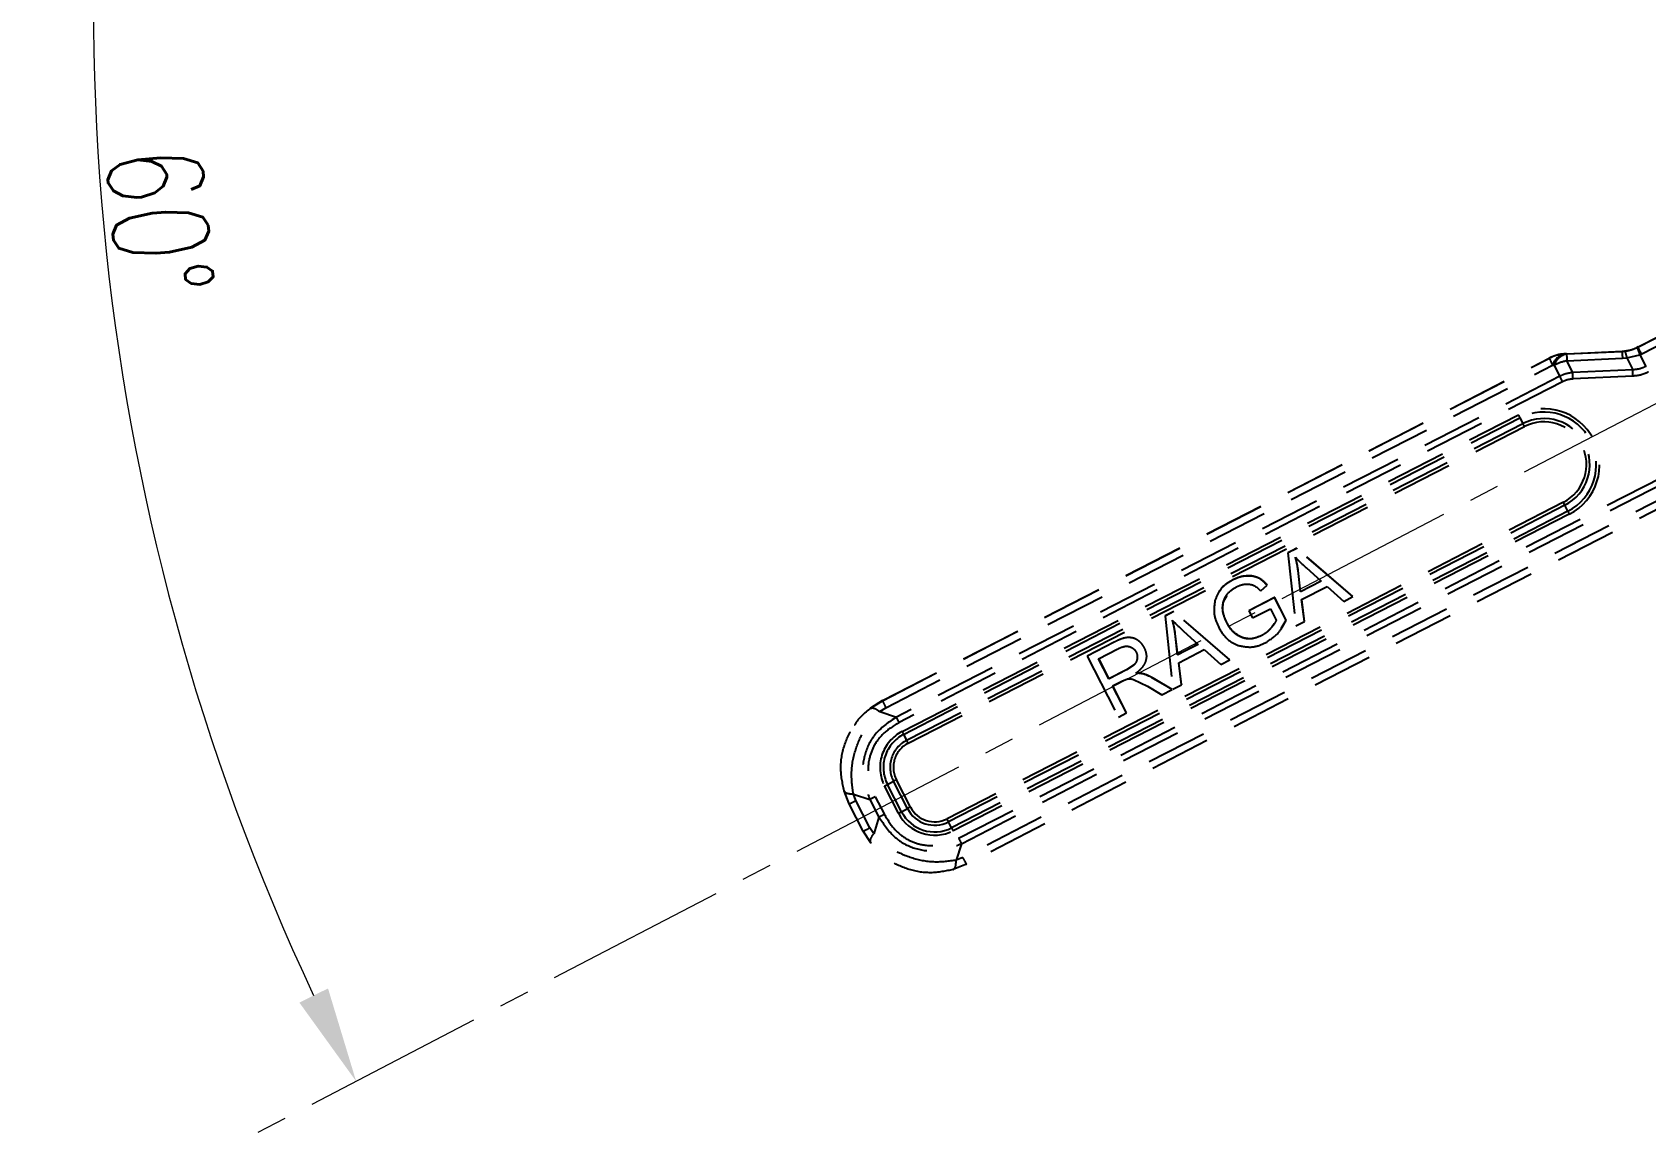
# Model space of a CAD drawing. Header units: millimetres. Extents: x 2312 to 3992, y 755 to 1943.
# Drawn here: x 3597.6 to 3766.3, y 1034.3 to 1149.3 of the extents above; entities that cross this region are included whole.
import ezdxf

# ---------------------------------------------------------------- set-up
doc = ezdxf.new("R2010")
doc.units = ezdxf.units.MM
doc.linetypes.add('CENTER2', pattern=[28.575, 19.05, -3.175, 3.175, -3.175])
doc.linetypes.add('HIDDEN', pattern=[9.525, 6.35, -3.175])
doc.layers.add('单点划线', color=1, linetype='CENTER2', lineweight=13)
doc.layers.add('标注', color=3, linetype='Continuous', lineweight=13)
doc.styles.add('SLDTEXTSTYLE1', font='txt.shx', dxfattribs={"width": 0.7, "bigfont": 'gbcbig.shx'})
doc.dimstyles.new('SLDDIMSTYLE12$2', dxfattribs={"dimtxt": 12, "dimasz": 10, "dimexe": 0, "dimexo": 0.0625, "dimgap": 0.875, "dimtad": 1, "dimdec": 1, "dimlfac": 1.8, "dimrnd": 1e-09, "dimzin": 12, "dimdsep": 46, "dimtxsty": 'SLDTEXTSTYLE1', "dimcen": 0.09, "dimdle": 8.16, "dimclrd": 3, "dimclre": 3, "dimadec": 0, "dimazin": 3, "dimtfac": 1, "dimtdec": 1, "dimtofl": 0, "dimtmove": 0, "dimatfit": 3, "dimfxl": 0, "dimfrac": 2, "dimtolj": 1, "dimlwd": 5, "dimlwe": 5, "dimarcsym": 0})

# ---------------------------------------------------------------- blocks, each defined once
blk = doc.blocks.new('*D42')
at = {"layer": 'Defpoints', "color": 0, "transparency": 16777216}
for p in [(3603.06, 1225.08), (3604.19, 1160.22), (3846.47, 1151.77), (3846.47, 1151.77), (3621.18, 1034.35)]:
    blk.add_point(p, dxfattribs=at)
at = {"layer": '标注', "color": 3, "linetype": 'Continuous', "lineweight": 5, "transparency": 16777216}
blk.add_arc((3846.47, 1151.77), 242.43, 165.602, 205.1646, dxfattribs=at)
at = {"layer": '标注', "color": 3, "transparency": 16777216}
for points in [[(3610.05, 1212.49), (3613.26, 1211.6), (3614.34, 1221.68)], [(3628.55, 1049.42), (3625.56, 1047.94), (3631.49, 1039.72)]]:
    blk.add_solid(points, dxfattribs=at)
at = {"layer": '标注', "color": 0, "transparency": 16777216, "insert": (3610.96, 1129.57), "char_height": 10, "attachment_point": 5, "rotation": 275.3833, "style": 'SLDTEXTSTYLE1'}
blk.add_mtext('\\A1;60%%D', dxfattribs=at)

msp = doc.modelspace()

# ---------------------------------------------------------------- linework, layer by layer
at = {"color": 7, "linetype": 'HIDDEN', "lineweight": 25}
for p, q in [((3765.435, 1116.417), (3772.406, 1119.997)), ((3765.447, 1116.435), (3772.419, 1120.015)), ((3765.787, 1115.686), (3772.758, 1119.265)), ((3765.448, 1116.435), (3765.375, 1116.399)), ((3765.375, 1116.399), (3765.447, 1116.435)), ((3765.435, 1116.417), (3765.447, 1116.435)), ((3686.487, 1079.476), (3756.174, 1115.259)), ((3686.499, 1079.494), (3756.186, 1115.277)), ((3686.838, 1078.744), (3756.525, 1114.527)), ((3756.174, 1115.259), (3756.186, 1115.277)), ((3756.525, 1114.527), (3756.703, 1114.535)), ((3757.28, 1113.376), (3756.703, 1114.535)), ((3757.984, 1115.722), (3757.806, 1115.713)), ((3757.811, 1115.696), (3757.824, 1115.714)), ((3757.811, 1115.696), (3757.988, 1115.704)), ((3757.824, 1115.714), (3758.002, 1115.723)), ((3757.988, 1115.704), (3763.797, 1115.979)), ((3758.002, 1115.723), (3763.81, 1115.999)), ((3758.008, 1114.989), (3763.817, 1115.265)), ((3758.625, 1113.752), (3758.008, 1114.989)), ((3763.797, 1115.979), (3763.81, 1115.999)), ((3763.81, 1115.999), (3764.035, 1116.016)), ((3763.817, 1115.265), (3764.266, 1115.299)), ((3764.266, 1115.299), (3765.642, 1115.613)), ((3764.266, 1115.299), (3764.889, 1114.05)), ((3765.642, 1115.613), (3765.787, 1115.686)), ((3765.642, 1115.613), (3766.253, 1114.387)), ((3757.28, 1113.376), (3687.947, 1077.775)), ((3764.889, 1114.05), (3758.625, 1113.752)), ((3764.918, 1113.387), (3758.655, 1113.09)), ((3757.571, 1112.804), (3688.237, 1077.203)), ((3688.538, 1076.268), (3752.941, 1109.337)), ((3688.697, 1075.961), (3753.1, 1109.031)), ((3689.02, 1075.355), (3753.423, 1108.425)), ((3689.18, 1075.049), (3753.583, 1108.118)), ((3694.45, 1065.105), (3778.41, 1108.217)), ((3753.1, 1109.031), (3753.423, 1108.425)), ((3694.744, 1064.538), (3778.704, 1107.65)), ((3779.336, 1106.456), (3694.878, 1063.088)), ((3779.716, 1105.764), (3695.258, 1062.397)), ((3757.644, 1100.21), (3693.241, 1067.14)), ((3757.801, 1099.9), (3693.398, 1066.83)), ((3758.111, 1099.273), (3757.801, 1099.9)), ((3758.111, 1099.273), (3693.708, 1066.204)), ((3758.268, 1098.964), (3693.865, 1065.894)), ((3729.777, 1095.385), (3728.87, 1094.919)), ((3728.879, 1094.933), (3728.87, 1094.919)), ((3728.87, 1094.919), (3729.696, 1087.295)), ((3729.787, 1095.399), (3728.879, 1094.933)), ((3729.787, 1095.399), (3729.777, 1095.385)), ((3735.645, 1090.349), (3729.777, 1095.385)), ((3735.654, 1090.362), (3729.787, 1095.399)), ((3729.938, 1093.095), (3729.929, 1093.082)), ((3730.184, 1090.854), (3729.929, 1093.082)), ((3730.193, 1090.867), (3729.938, 1093.095)), ((3730.775, 1093.379), (3732.346, 1091.964)), ((3721.677, 1090.906), (3721.667, 1090.892)), ((3723.12, 1092.108), (3723.111, 1092.094)), ((3725.059, 1092.519), (3725.049, 1092.506)), ((3726.029, 1090.942), (3726.684, 1091.547)), ((3726.693, 1091.561), (3726.684, 1091.547)), ((3732.346, 1091.964), (3730.184, 1090.854)), ((3732.34, 1091.969), (3730.193, 1090.867)), ((3730.298, 1090.045), (3732.955, 1091.409)), ((3732.955, 1091.409), (3734.694, 1089.861)), ((3722.135, 1089.836), (3722.125, 1089.823)), ((3722.135, 1089.836), (3722.509, 1090.49)), ((3727.469, 1090.255), (3724.777, 1088.873)), ((3727.478, 1090.268), (3724.786, 1088.886)), ((3727.478, 1090.268), (3727.469, 1090.255)), ((3728.679, 1087.897), (3727.469, 1090.255)), ((3728.689, 1087.911), (3727.478, 1090.268)), ((3730.193, 1090.867), (3730.184, 1090.854)), ((3730.587, 1087.752), (3730.298, 1090.045)), ((3730.596, 1087.765), (3730.308, 1090.05)), ((3734.694, 1089.861), (3735.645, 1090.349)), ((3735.654, 1090.362), (3735.645, 1090.349)), ((3716.93, 1088.788), (3716.022, 1088.322)), ((3716.032, 1088.336), (3716.022, 1088.322)), ((3716.022, 1088.322), (3716.849, 1080.698)), ((3716.939, 1088.802), (3716.032, 1088.336)), ((3716.939, 1088.802), (3716.93, 1088.788)), ((3722.797, 1083.752), (3716.93, 1088.788)), ((3722.806, 1083.765), (3716.939, 1088.802)), ((3722.472, 1087.654), (3722.463, 1087.641)), ((3724.786, 1088.886), (3724.777, 1088.873)), ((3724.777, 1088.873), (3725.16, 1088.126)), ((3725.16, 1088.126), (3727.027, 1089.084)), ((3727.027, 1089.084), (3727.638, 1087.895)), ((3728.143, 1087.016), (3728.689, 1087.911)), ((3728.689, 1087.911), (3728.679, 1087.897)), ((3729.696, 1087.295), (3730.587, 1087.752)), ((3730.596, 1087.765), (3730.587, 1087.752)), ((3711.756, 1086.031), (3711.747, 1086.017)), ((3717.09, 1086.498), (3717.081, 1086.485)), ((3717.337, 1084.257), (3717.081, 1086.485)), ((3717.346, 1084.27), (3717.09, 1086.498)), ((3717.927, 1086.782), (3719.499, 1085.367)), ((3724.062, 1086.082), (3724.053, 1086.069)), ((3726.137, 1086.298), (3726.127, 1086.285)), ((3727.171, 1087.159), (3727.162, 1087.145)), ((3727.424, 1087.505), (3727.171, 1087.159)), ((3728.17, 1086.98), (3728.18, 1086.994)), ((3710.697, 1085.583), (3707.879, 1084.136)), ((3710.706, 1085.596), (3707.888, 1084.149)), ((3709.081, 1083.869), (3711.091, 1084.901)), ((3710.706, 1085.596), (3710.697, 1085.583)), ((3719.499, 1085.367), (3717.337, 1084.257)), ((3717.346, 1084.27), (3717.337, 1084.257)), ((3719.493, 1085.372), (3717.346, 1084.27)), ((3717.45, 1083.448), (3720.107, 1084.812)), ((3720.107, 1084.812), (3721.846, 1083.264)), ((3707.888, 1084.149), (3707.879, 1084.136)), ((3707.879, 1084.136), (3711.15, 1077.766)), ((3710.162, 1081.763), (3709.081, 1083.869)), ((3710.171, 1081.777), (3709.093, 1083.876)), ((3711.977, 1082.695), (3710.162, 1081.763)), ((3711.986, 1082.709), (3710.171, 1081.777)), ((3712.791, 1083.237), (3711.977, 1082.695)), ((3711.986, 1082.709), (3711.977, 1082.695)), ((3713.781, 1083.141), (3713.79, 1083.154)), ((3717.739, 1081.155), (3717.45, 1083.448)), ((3717.748, 1081.168), (3717.46, 1083.453)), ((3721.846, 1083.264), (3722.797, 1083.752)), ((3722.806, 1083.765), (3722.797, 1083.752)), ((3710.171, 1081.777), (3710.162, 1081.763)), ((3710.539, 1081.029), (3711.52, 1081.533)), ((3711.993, 1078.199), (3710.539, 1081.029)), ((3712.002, 1078.212), (3710.551, 1081.036)), ((3711.52, 1081.533), (3712.092, 1081.764)), ((3712.738, 1081.702), (3714.176, 1080.999)), ((3714.176, 1080.999), (3715.7, 1080.103)), ((3714.766, 1081.826), (3714.756, 1081.813)), ((3716.76, 1080.647), (3714.756, 1081.813)), ((3716.769, 1080.66), (3714.766, 1081.826)), ((3716.849, 1080.698), (3717.739, 1081.155)), ((3717.748, 1081.168), (3717.739, 1081.155)), ((3685.245, 1078.686), (3686.487, 1079.476)), ((3686.499, 1079.494), (3685.258, 1078.705)), ((3686.499, 1079.494), (3686.487, 1079.476)), ((3715.7, 1080.103), (3716.76, 1080.647)), ((3716.769, 1080.66), (3716.76, 1080.647)), ((3686.217, 1078.349), (3686.838, 1078.744)), ((3686.217, 1078.349), (3687.947, 1077.775)), ((3711.15, 1077.766), (3711.993, 1078.199)), ((3712.002, 1078.212), (3711.993, 1078.199)), ((3683.576, 1076.932), (3683.559, 1076.908)), ((3688.697, 1075.961), (3689.02, 1075.355)), ((3687.016, 1070.732), (3687.639, 1071.058)), ((3688.478, 1067.885), (3687.016, 1070.732)), ((3689.101, 1068.211), (3687.639, 1071.058)), ((3689.41, 1068.371), (3687.949, 1071.218)), ((3683.024, 1068.705), (3682.475, 1070.069)), ((3683.447, 1069.732), (3685.177, 1069.158)), ((3683.722, 1069.051), (3683.447, 1069.732)), ((3685.184, 1066.204), (3683.722, 1069.051)), ((3685.177, 1069.158), (3686.127, 1067.308)), ((3685.745, 1069.448), (3686.695, 1067.598)), ((3688.169, 1067.725), (3686.707, 1070.572)), ((3684.486, 1065.859), (3683.024, 1068.705)), ((3686.127, 1067.308), (3685.578, 1065.583)), ((3688.478, 1067.885), (3689.101, 1068.211)), ((3685.275, 1064.617), (3684.486, 1065.859)), ((3685.578, 1065.583), (3685.184, 1066.204)), ((3693.708, 1066.204), (3693.398, 1066.83)), ((3694.744, 1064.538), (3694.195, 1062.813)), ((3695.257, 1062.396), (3693.892, 1061.847)), ((3694.878, 1063.088), (3694.195, 1062.813))]:
    msp.add_line(p, q, dxfattribs=at)
for centre, radius, start, end in [((3776.032, 1121.059), 11.569, 203.65317, 207.67445), ((3758.001, 1111.701), 4, 92.71551, 117.17948), ((3766.771, 1119.9), 11.569, 203.65323, 207.67441), ((3758.013, 1111.719), 4, 92.71551, 117.17948), ((3758.164, 1114.017), 1.716, 101.84245, 162.69532), ((3758.341, 1114.025), 1.716, 101.84237, 162.69509), ((3758.961, 1110.149), 4.933, 101.13017, 117.24213), ((3772.216, 1115.744), 14.228, 180.16327, 183.04177), ((3778.024, 1116.02), 14.227, 180.16315, 183.04177), ((3755.604, 1104.15), 5.831, 297.1833, 117.18084), ((3755.605, 1104.152), 5.484, 297.18322, 117.18092), ((3776.045, 1121.16), 25.954, 207.09803, 207.86067), ((3755.612, 1104.162), 4.792, 297.18337, 117.18077), ((3730.478, 1096.296), 25.954, 27.09803, 27.86067), ((3755.613, 1104.164), 4.445, 297.18339, 117.18075), ((3734.165, 1088.11), 26.413, 26.50967, 27.26321), ((3781.745, 1111.062), 26.411, 206.50963, 207.26319), ((3690.47, 1072.504), 4.231, 117.18001, 207.18331), ((3690.471, 1072.506), 3.884, 117.18001, 207.18331), ((3711.642, 1088.09), 25.953, 207.09805, 207.86068), ((3690.478, 1072.516), 3.191, 117.18001, 207.18331), ((3690.479, 1072.518), 2.845, 117.18001, 207.18331), ((3666.075, 1063.226), 25.954, 27.09803, 27.86065), ((3664.017, 1114.841), 49.745, 297.13687, 297.5379), ((3710.64, 1026.946), 49.748, 117.13686, 117.53788), ((3665.479, 1111.994), 49.745, 297.13687, 297.5379), ((3691.932, 1069.658), 4.231, 207.18167, 297.17837), ((3691.934, 1069.66), 3.885, 207.18159, 297.1784), ((3712.101, 1024.1), 49.748, 117.13686, 117.53788), ((3691.94, 1069.669), 3.192, 207.18159, 297.17841), ((3691.942, 1069.671), 2.845, 207.1814, 297.1785), ((3669.763, 1055.041), 26.412, 26.50966, 27.2632), ((3717.343, 1077.993), 26.412, 206.50966, 207.26321)]:
    msp.add_arc(centre, radius, start, end, dxfattribs=at)
for points, knots in [([(3764.022, 1115.996), (3764.256, 1116.032), (3764.718, 1116.101), (3765.15, 1116.289), (3765.363, 1116.381)], [0, 0, 0, 0, 0.5083155, 1, 1, 1, 1]), ([(3764.035, 1116.016), (3764.269, 1116.05), (3764.73, 1116.119), (3765.162, 1116.306), (3765.375, 1116.399)], [0, 0, 0, 0, 0.50800634, 1, 1, 1, 1]), ([(3765.363, 1116.381), (3765.376, 1116.388), (3765.4, 1116.4), (3765.425, 1116.412), (3765.435, 1116.417)], [0, 0, 0, 0, 0.5601455, 1, 1, 1, 1]), ([(3765.363, 1116.381), (3765.366, 1116.34), (3765.371, 1116.258), (3765.552, 1115.828), (3765.642, 1115.613)], [0, 0, 0, 0, 0.5, 1, 1, 1, 1]), ([(3763.797, 1115.979), (3763.839, 1115.982), (3763.914, 1115.986), (3763.989, 1115.993), (3764.022, 1115.996)], [0, 0, 0, 0, 0.5576718, 1, 1, 1, 1]), ([(3764.022, 1115.996), (3764.056, 1115.965), (3764.123, 1115.903), (3764.219, 1115.5), (3764.266, 1115.299)], [0, 0, 0, 0, 0.5008043, 1, 1, 1, 1]), ([(3758.625, 1113.752), (3758.389, 1113.723), (3757.922, 1113.665), (3757.493, 1113.472), (3757.28, 1113.376)], [0, 0, 0, 0, 0.50495342, 1, 1, 1, 1]), ([(3758.655, 1113.09), (3758.441, 1113.067), (3758.064, 1113.028), (3757.72, 1112.872), (3757.571, 1112.804)], [0, 0, 0, 0, 0.56777287, 1, 1, 1, 1]), ([(3766.253, 1114.387), (3766.039, 1114.293), (3765.604, 1114.102), (3765.13, 1114.067), (3764.889, 1114.05)], [0, 0, 0, 0, 0.4914989, 1, 1, 1, 1]), ([(3766.544, 1113.815), (3766.29, 1113.702), (3765.771, 1113.471), (3765.206, 1113.415), (3764.918, 1113.387)], [0, 0, 0, 0, 0.4902935, 1, 1, 1, 1]), ([(3729.639, 1094.469), (3729.819, 1094.287), (3730.188, 1093.913), (3730.576, 1093.56), (3730.775, 1093.379)], [0, 0, 0, 0, 0.4886908, 1, 1, 1, 1]), ([(3729.929, 1093.082), (3729.892, 1093.336), (3729.823, 1093.804), (3729.697, 1094.26), (3729.639, 1094.469)], [0, 0, 0, 0, 0.54195929, 1, 1, 1, 1]), ([(3729.938, 1093.095), (3729.901, 1093.349), (3729.832, 1093.818), (3729.706, 1094.274), (3729.648, 1094.483)], [0, 0, 0, 0, 0.5419593, 1, 1, 1, 1]), ([(3723.111, 1092.094), (3722.851, 1091.944), (3722.355, 1091.658), (3721.637, 1090.969), (3721.387, 1090.333), (3721.237, 1089.952)], [0, 0, 0, 0, 0.308178, 0.5862676, 1, 1, 1, 1]), ([(3723.12, 1092.108), (3722.865, 1091.954), (3722.378, 1091.663), (3721.868, 1091.246), (3721.73, 1090.945), (3721.705, 1090.892)], [0, 0, 0, 0, 0.4764978, 0.9064737, 1, 1, 1, 1]), ([(3722.125, 1089.823), (3722.181, 1089.983), (3722.292, 1090.305), (3722.706, 1090.896), (3723.17, 1091.184), (3723.488, 1091.382)], [0, 0, 0, 0, 0.2394886, 0.4785859, 1, 1, 1, 1]), ([(3725.049, 1092.506), (3724.689, 1092.508), (3724.012, 1092.511), (3723.398, 1092.227), (3723.111, 1092.094)], [0, 0, 0, 0, 0.5318982, 1, 1, 1, 1]), ([(3725.059, 1092.519), (3724.698, 1092.521), (3724.021, 1092.524), (3723.408, 1092.24), (3723.12, 1092.108)], [0, 0, 0, 0, 0.53189815, 1, 1, 1, 1]), ([(3723.488, 1091.382), (3723.704, 1091.478), (3724.126, 1091.665), (3724.587, 1091.657), (3724.812, 1091.653)], [0, 0, 0, 0, 0.512975, 1, 1, 1, 1]), ([(3724.812, 1091.653), (3724.922, 1091.634), (3725.144, 1091.597), (3725.586, 1091.392), (3725.848, 1091.126), (3726.029, 1090.942)], [0, 0, 0, 0, 0.23103556, 0.46846759, 1, 1, 1, 1]), ([(3726.684, 1091.547), (3726.417, 1091.826), (3725.959, 1092.304), (3725.318, 1092.446), (3725.049, 1092.506)], [0, 0, 0, 0, 0.5814657, 1, 1, 1, 1]), ([(3726.693, 1091.561), (3726.427, 1091.839), (3725.968, 1092.318), (3725.327, 1092.46), (3725.059, 1092.519)], [0, 0, 0, 0, 0.5814657, 1, 1, 1, 1]), ([(3721.237, 1089.952), (3721.169, 1089.428), (3721.041, 1088.452), (3721.441, 1087.558), (3721.626, 1087.145)], [0, 0, 0, 0, 0.5381648, 1, 1, 1, 1]), ([(3722.463, 1087.641), (3722.302, 1088.013), (3722.07, 1088.55), (3722.02, 1089.31), (3722.091, 1089.654), (3722.125, 1089.823)], [0, 0, 0, 0, 0.5344662, 0.7714045, 1, 1, 1, 1]), ([(3722.472, 1087.654), (3722.286, 1088.071), (3721.973, 1088.774), (3722.088, 1089.528), (3722.135, 1089.836)], [0, 0, 0, 0, 0.5921782, 1, 1, 1, 1]), ([(3716.791, 1087.872), (3716.971, 1087.69), (3717.34, 1087.316), (3717.729, 1086.963), (3717.927, 1086.782)], [0, 0, 0, 0, 0.4886907, 1, 1, 1, 1]), ([(3717.081, 1086.485), (3717.044, 1086.739), (3716.975, 1087.207), (3716.849, 1087.663), (3716.791, 1087.872)], [0, 0, 0, 0, 0.5419592, 1, 1, 1, 1]), ([(3717.09, 1086.498), (3717.053, 1086.752), (3716.985, 1087.221), (3716.858, 1087.677), (3716.8, 1087.886)], [0, 0, 0, 0, 0.5419592, 1, 1, 1, 1]), ([(3724.053, 1086.069), (3723.895, 1086.14), (3723.573, 1086.284), (3722.979, 1086.777), (3722.674, 1087.286), (3722.463, 1087.641)], [0, 0, 0, 0, 0.2264152, 0.4626215, 1, 1, 1, 1]), ([(3724.062, 1086.082), (3723.71, 1086.279), (3723.033, 1086.656), (3722.654, 1087.331), (3722.472, 1087.654)], [0, 0, 0, 0, 0.520635, 1, 1, 1, 1]), ([(3726.55, 1085.547), (3727.045, 1085.876), (3727.957, 1086.481), (3728.453, 1087.453), (3728.679, 1087.897)], [0, 0, 0, 0, 0.5424178, 1, 1, 1, 1]), ([(3727.638, 1087.895), (3727.593, 1087.798), (3727.468, 1087.527), (3727.281, 1087.294), (3727.162, 1087.145)], [0, 0, 0, 0, 0.3598376, 1, 1, 1, 1]), ([(3711.747, 1086.017), (3711.57, 1085.959), (3711.209, 1085.841), (3710.87, 1085.67), (3710.697, 1085.583)], [0, 0, 0, 0, 0.4889255, 1, 1, 1, 1]), ([(3711.756, 1086.031), (3711.58, 1085.973), (3711.219, 1085.854), (3710.88, 1085.683), (3710.706, 1085.596)], [0, 0, 0, 0, 0.4889255, 1, 1, 1, 1]), ([(3712.534, 1086.052), (3712.387, 1086.068), (3712.122, 1086.096), (3711.862, 1086.042), (3711.747, 1086.017)], [0, 0, 0, 0, 0.5575462, 1, 1, 1, 1]), ([(3713.287, 1085.711), (3713.154, 1085.803), (3712.923, 1085.963), (3712.65, 1086.025), (3712.534, 1086.052)], [0, 0, 0, 0, 0.5738958, 1, 1, 1, 1]), ([(3721.626, 1087.145), (3721.927, 1086.651), (3722.449, 1085.8), (3723.352, 1085.398), (3723.733, 1085.23)], [0, 0, 0, 0, 0.5794862, 1, 1, 1, 1]), ([(3726.127, 1086.285), (3725.776, 1086.138), (3725.267, 1085.925), (3724.54, 1085.925), (3724.215, 1086.021), (3724.053, 1086.069)], [0, 0, 0, 0, 0.5264104, 0.7642346, 1, 1, 1, 1]), ([(3726.137, 1086.298), (3725.741, 1086.13), (3725.064, 1085.841), (3724.357, 1086.011), (3724.062, 1086.082)], [0, 0, 0, 0, 0.5837878, 1, 1, 1, 1]), ([(3727.162, 1087.145), (3727.012, 1086.973), (3726.715, 1086.629), (3726.323, 1086.399), (3726.127, 1086.285)], [0, 0, 0, 0, 0.5020846, 1, 1, 1, 1]), ([(3727.171, 1087.159), (3727.002, 1086.966), (3726.702, 1086.624), (3726.309, 1086.398), (3726.137, 1086.298)], [0, 0, 0, 0, 0.5618251, 1, 1, 1, 1]), ([(3711.091, 1084.901), (3711.302, 1084.998), (3711.608, 1085.137), (3712.037, 1085.193), (3712.228, 1085.15), (3712.317, 1085.131)], [0, 0, 0, 0, 0.5431864, 0.7867589, 1, 1, 1, 1]), ([(3712.317, 1085.131), (3712.46, 1085.068), (3712.671, 1084.977), (3712.885, 1084.757), (3712.96, 1084.629), (3712.998, 1084.564)], [0, 0, 0, 0, 0.508701, 0.7517829, 1, 1, 1, 1]), ([(3712.965, 1082.352), (3713.15, 1082.495), (3713.493, 1082.76), (3713.878, 1083.242), (3714.105, 1083.783), (3714.124, 1084.409), (3713.954, 1084.805), (3713.864, 1085.014)], [0, 0, 0, 0, 0.2248507, 0.4169148, 0.5876668, 0.7832367, 1, 1, 1, 1]), ([(3712.998, 1084.564), (3713.046, 1084.45), (3713.141, 1084.224), (3713.119, 1083.98), (3713.108, 1083.858)], [0, 0, 0, 0, 0.5017512, 1, 1, 1, 1]), ([(3713.864, 1085.014), (3713.776, 1085.163), (3713.62, 1085.426), (3713.388, 1085.625), (3713.287, 1085.711)], [0, 0, 0, 0, 0.5655054, 1, 1, 1, 1]), ([(3723.733, 1085.23), (3724.256, 1085.136), (3725.232, 1084.961), (3726.133, 1085.362), (3726.55, 1085.547)], [0, 0, 0, 0, 0.53725916, 1, 1, 1, 1]), ([(3713.108, 1083.858), (3713.08, 1083.742), (3713.023, 1083.51), (3712.868, 1083.328), (3712.791, 1083.237)], [0, 0, 0, 0, 0.50112496, 1, 1, 1, 1]), ([(3712.092, 1081.764), (3712.183, 1081.772), (3712.401, 1081.79), (3712.613, 1081.734), (3712.738, 1081.702)], [0, 0, 0, 0, 0.4142729, 1, 1, 1, 1]), ([(3714.756, 1081.813), (3714.402, 1082.009), (3713.839, 1082.32), (3713.202, 1082.344), (3712.965, 1082.352)], [0, 0, 0, 0, 0.628575, 1, 1, 1, 1]), ([(3714.766, 1081.826), (3714.412, 1082.022), (3713.848, 1082.334), (3713.211, 1082.357), (3712.974, 1082.366)], [0, 0, 0, 0, 0.628575, 1, 1, 1, 1]), ([(3682.475, 1070.069), (3682.312, 1070.858), (3681.986, 1072.429), (3682.42, 1074.837), (3683.47, 1077.048), (3684.652, 1078.138), (3685.245, 1078.686)], [0, 0, 0, 0, 0.2509207, 0.5000162, 0.7490448, 1, 1, 1, 1]), ([(3683.447, 1069.732), (3683.342, 1070.501), (3683.133, 1072.032), (3683.615, 1074.423), (3684.617, 1076.65), (3685.682, 1077.781), (3686.217, 1078.349)], [0, 0, 0, 0, 0.2509209, 0.5000162, 0.7490448, 1, 1, 1, 1]), ([(3685.258, 1078.705), (3684.611, 1078.196), (3683.951, 1077.676), (3683.589, 1076.942), (3683.582, 1076.928)], [0, 0, 0, 0, 0.9811751, 1, 1, 1, 1]), ([(3687.947, 1077.775), (3687.187, 1077.263), (3685.78, 1076.314), (3684.572, 1074.095), (3684.27, 1071.594), (3684.86, 1070.01), (3685.177, 1069.158)], [0, 0, 0, 0, 0.2702915, 0.5008839, 0.7316205, 1, 1, 1, 1]), ([(3685.245, 1078.686), (3685.35, 1078.716), (3685.56, 1078.778), (3685.998, 1078.492), (3686.217, 1078.349)], [0, 0, 0, 0, 0.5000005, 1, 1, 1, 1]), ([(3688.237, 1077.203), (3687.69, 1076.872), (3686.671, 1076.256), (3685.601, 1074.902), (3684.993, 1073.316), (3684.934, 1071.395), (3685.461, 1070.13), (3685.745, 1069.448)], [0, 0, 0, 0, 0.2085412, 0.3881399, 0.5544367, 0.759769, 1, 1, 1, 1]), ([(3682.475, 1070.069), (3682.539, 1069.976), (3682.669, 1069.787), (3683.187, 1069.751), (3683.447, 1069.732)], [0, 0, 0, 0, 0.49686735, 1, 1, 1, 1]), ([(3686.127, 1067.308), (3686.64, 1066.548), (3687.589, 1065.14), (3689.809, 1063.932), (3692.309, 1063.632), (3693.893, 1064.221), (3694.744, 1064.538)], [0, 0, 0, 0, 0.2705363, 0.5011773, 0.7319034, 1, 1, 1, 1]), ([(3686.695, 1067.598), (3687.026, 1067.05), (3687.643, 1066.031), (3688.998, 1064.96), (3690.584, 1064.353), (3692.504, 1064.295), (3693.768, 1064.821), (3694.45, 1065.105)], [0, 0, 0, 0, 0.20872371, 0.38836947, 0.55468562, 0.75997191, 1, 1, 1, 1]), ([(3685.275, 1064.617), (3685.238, 1064.721), (3685.164, 1064.929), (3685.44, 1065.365), (3685.578, 1065.583)], [0, 0, 0, 0, 0.50000085, 1, 1, 1, 1]), ([(3693.892, 1061.847), (3693.102, 1061.683), (3691.528, 1061.357), (3689.119, 1061.791), (3686.909, 1062.842), (3685.821, 1064.024), (3685.275, 1064.617)], [0, 0, 0, 0, 0.2509467, 0.4999848, 0.7490685, 1, 1, 1, 1]), ([(3694.195, 1062.813), (3693.423, 1062.707), (3691.886, 1062.497), (3689.492, 1062.978), (3687.267, 1063.981), (3686.142, 1065.048), (3685.578, 1065.583)], [0, 0, 0, 0, 0.2509467, 0.4999847, 0.7490684, 1, 1, 1, 1]), ([(3693.892, 1061.847), (3693.979, 1061.91), (3694.156, 1062.037), (3694.182, 1062.553), (3694.195, 1062.813)], [0, 0, 0, 0, 0.4968674, 1, 1, 1, 1])]:
    msp.add_open_spline(points, degree=3, knots=knots, dxfattribs=at)
for points in [[(3757.571, 1112.804), (3757.543, 1112.859), (3757.486, 1112.969), (3757.406, 1113.126), (3757.335, 1113.267), (3757.298, 1113.34), (3757.28, 1113.376)], [(3758.655, 1113.09), (3758.651, 1113.154), (3758.645, 1113.284), (3758.637, 1113.467), (3758.63, 1113.63), (3758.627, 1113.712), (3758.625, 1113.752)], [(3764.918, 1113.387), (3764.915, 1113.451), (3764.909, 1113.581), (3764.901, 1113.764), (3764.894, 1113.928), (3764.891, 1114.009), (3764.889, 1114.05)], [(3686.487, 1079.476), (3686.501, 1079.44), (3686.529, 1079.369), (3686.735, 1078.953), (3686.838, 1078.744)], [(3688.237, 1077.203), (3688.209, 1077.258), (3688.153, 1077.368), (3688.073, 1077.524), (3688.001, 1077.666), (3687.965, 1077.739), (3687.947, 1077.775)], [(3683.024, 1068.705), (3683.054, 1068.718), (3683.113, 1068.744), (3683.519, 1068.948), (3683.722, 1069.051)], [(3685.745, 1069.448), (3685.69, 1069.42), (3685.58, 1069.363), (3685.424, 1069.284), (3685.284, 1069.213), (3685.213, 1069.177), (3685.177, 1069.158)], [(3686.695, 1067.598), (3686.64, 1067.57), (3686.53, 1067.513), (3686.375, 1067.434), (3686.235, 1067.362), (3686.163, 1067.326), (3686.127, 1067.308)], [(3684.486, 1065.859), (3684.516, 1065.871), (3684.575, 1065.897), (3684.981, 1066.102), (3685.184, 1066.204)], [(3694.45, 1065.105), (3694.478, 1065.05), (3694.535, 1064.94), (3694.615, 1064.785), (3694.688, 1064.645), (3694.725, 1064.574), (3694.744, 1064.538)], [(3694.878, 1063.088), (3694.986, 1062.886), (3695.201, 1062.482), (3695.239, 1062.425), (3695.258, 1062.397)]]:
    msp.add_open_spline(points, degree=3, dxfattribs=at)
at = {"layer": '单点划线'}
msp.add_line((3846.47, 1151.766), (3621.18, 1034.346), dxfattribs=at)

# ---------------------------------------------------------------- dimensions: what is measured, and where the dimension line sits
at = {"layer": '标注'}
dim = msp.add_angular_dim_2l(base=(3604.192, 1160.22), line1=((3846.47, 1151.766), (3603.056, 1225.079)), line2=((3846.47, 1151.766), (3621.18, 1034.346)), text='60%%D', dimstyle='SLDDIMSTYLE12$2', override={"dimtxt": 10, "dimadec": 3, "dimtdec": 3, "dimtzin": 0}, dxfattribs=at)
dim.commit()
dim.dimension.update_dxf_attribs({"geometry": '*D42', "text_midpoint": (3610.963, 1129.573)})

doc.saveas('drawing.dxf')
